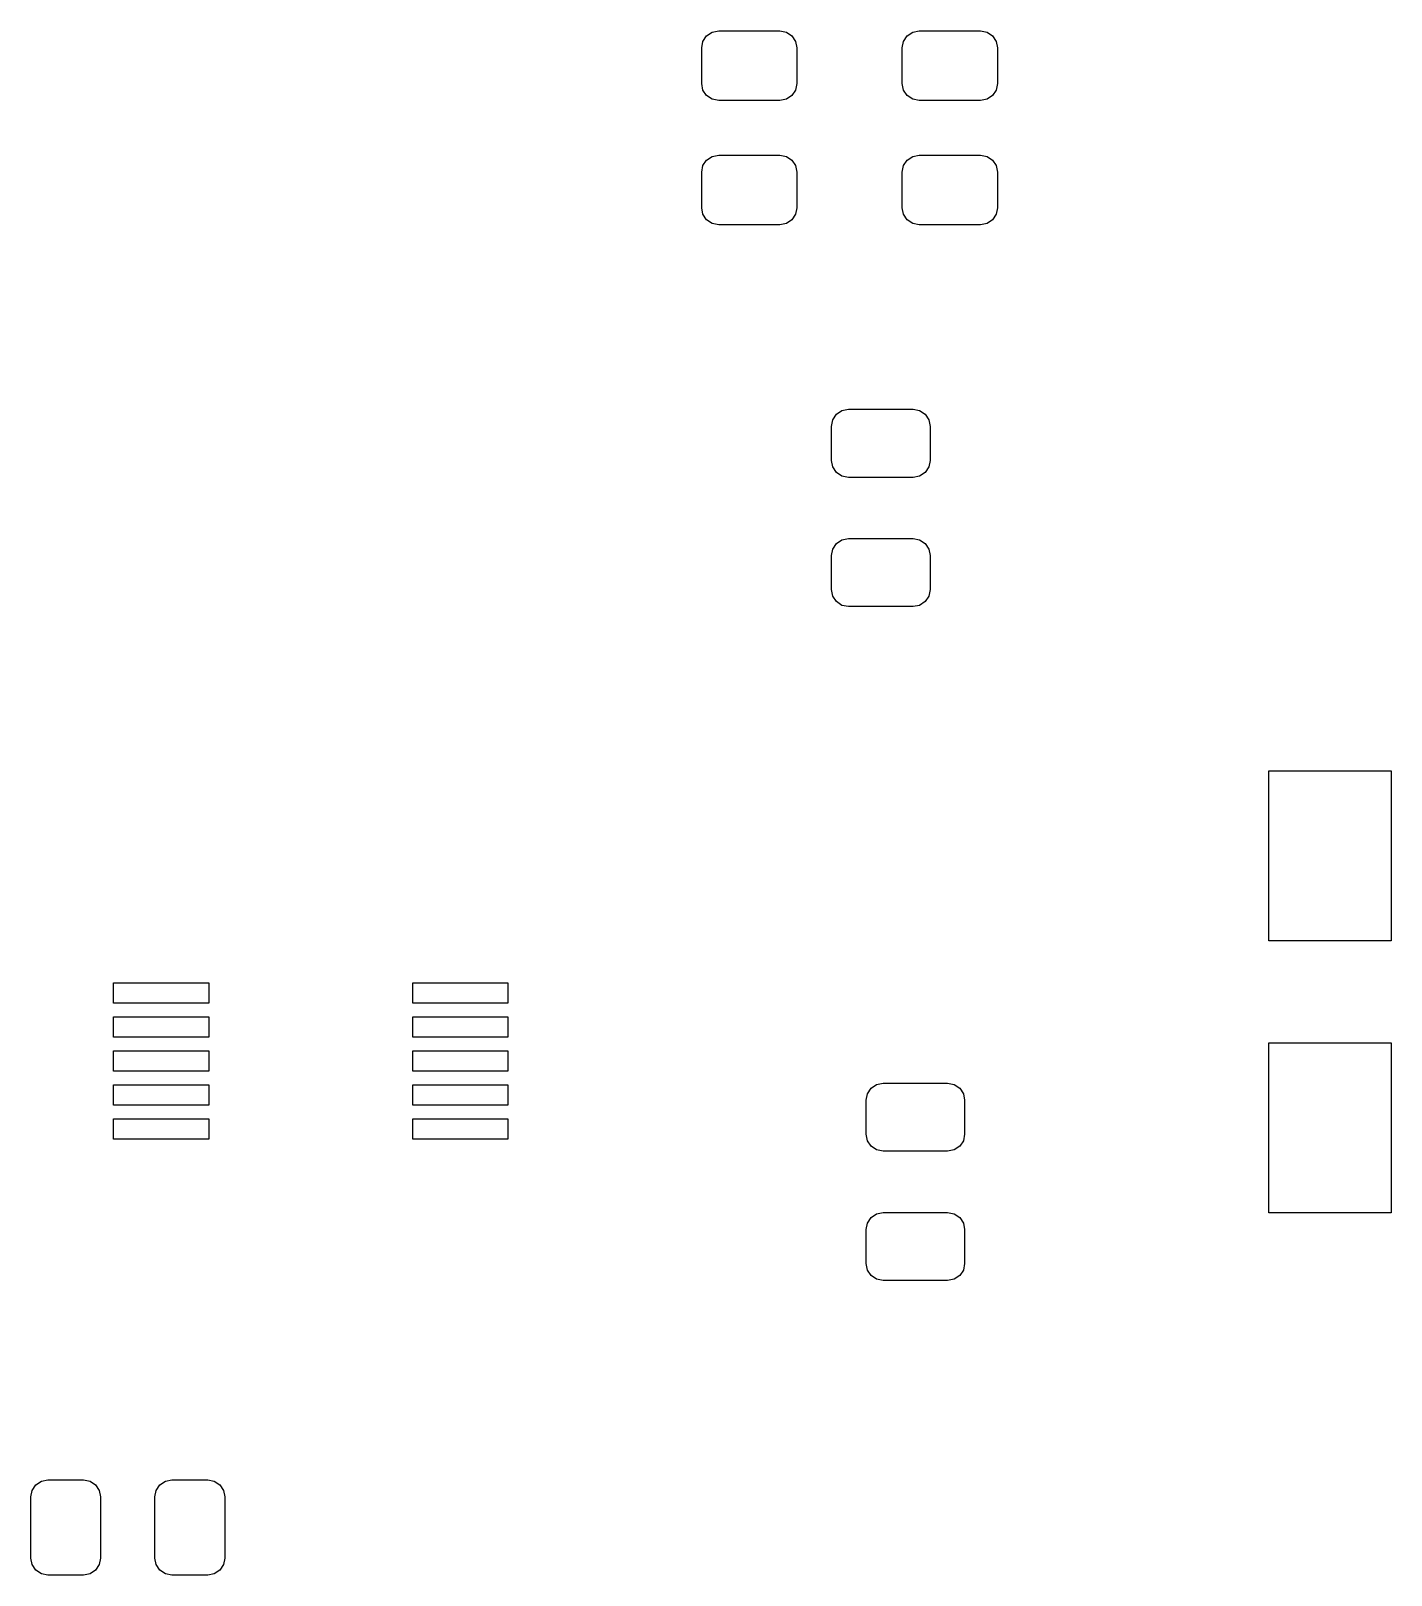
# Model space of a CAD drawing. Extents: x 0.738 to 1.525, y 0.502 to 1.396.
import ezdxf

# ---------------------------------------------------------------- set-up
doc = ezdxf.new("R2010")
doc.units = 0
doc.header["$MEASUREMENT"] = 0
doc.layers.add('BLACK', color=7, linetype='CONTINUOUS')

msp = doc.modelspace()

# ---------------------------------------------------------------- linework, layer by layer
at = {"layer": 'BLACK', "linetype": 'CONTINUOUS'}
for p, q in [((1.12918, 1.39322), (1.13238, 1.39535)), ((1.13238, 1.39535), (1.13614, 1.3961)), ((1.13614, 1.3961), (1.17157, 1.3961)), ((1.17157, 1.3961), (1.17534, 1.39535)), ((1.17534, 1.39535), (1.17853, 1.39322)), ((1.24532, 1.39322), (1.24852, 1.39535)), ((1.24852, 1.39535), (1.25228, 1.3961)), ((1.25228, 1.3961), (1.28772, 1.3961)), ((1.28772, 1.3961), (1.29148, 1.39535)), ((1.29148, 1.39535), (1.29468, 1.39322)), ((1.1263, 1.38626), (1.12705, 1.39003)), ((1.1263, 1.36559), (1.1263, 1.38626)), ((1.12705, 1.39003), (1.12918, 1.39322)), ((1.17853, 1.39322), (1.18067, 1.39003)), ((1.18067, 1.39003), (1.18142, 1.38626)), ((1.18142, 1.38626), (1.18142, 1.36559)), ((1.24244, 1.38626), (1.24319, 1.39003)), ((1.24244, 1.36559), (1.24244, 1.38626)), ((1.24319, 1.39003), (1.24532, 1.39322)), ((1.29468, 1.39322), (1.29681, 1.39003)), ((1.29681, 1.39003), (1.29756, 1.38626)), ((1.29756, 1.38626), (1.29756, 1.36559)), ((1.12705, 1.36182), (1.1263, 1.36559)), ((1.12918, 1.35863), (1.12705, 1.36182)), ((1.13238, 1.3565), (1.12918, 1.35863)), ((1.17853, 1.35863), (1.17534, 1.3565)), ((1.18067, 1.36182), (1.17853, 1.35863)), ((1.18142, 1.36559), (1.18067, 1.36182)), ((1.24319, 1.36182), (1.24244, 1.36559)), ((1.24532, 1.35863), (1.24319, 1.36182)), ((1.24852, 1.3565), (1.24532, 1.35863)), ((1.29468, 1.35863), (1.29148, 1.3565)), ((1.29681, 1.36182), (1.29468, 1.35863)), ((1.29756, 1.36559), (1.29681, 1.36182)), ((1.13614, 1.35575), (1.13238, 1.3565)), ((1.17157, 1.35575), (1.13614, 1.35575)), ((1.17534, 1.3565), (1.17157, 1.35575)), ((1.25228, 1.35575), (1.24852, 1.3565)), ((1.28772, 1.35575), (1.25228, 1.35575)), ((1.29148, 1.3565), (1.28772, 1.35575)), ((1.12918, 1.32137), (1.13238, 1.3235)), ((1.13238, 1.3235), (1.13614, 1.32425)), ((1.13614, 1.32425), (1.17157, 1.32425)), ((1.17157, 1.32425), (1.17534, 1.3235)), ((1.17534, 1.3235), (1.17853, 1.32137)), ((1.24532, 1.32137), (1.24852, 1.3235)), ((1.24852, 1.3235), (1.25228, 1.32425)), ((1.25228, 1.32425), (1.28772, 1.32425)), ((1.28772, 1.32425), (1.29148, 1.3235)), ((1.29148, 1.3235), (1.29468, 1.32137)), ((1.1263, 1.31441), (1.12705, 1.31818)), ((1.1263, 1.29374), (1.1263, 1.31441)), ((1.12705, 1.31818), (1.12918, 1.32137)), ((1.17853, 1.32137), (1.18067, 1.31818)), ((1.18067, 1.31818), (1.18142, 1.31441)), ((1.18142, 1.31441), (1.18142, 1.29374)), ((1.24244, 1.31441), (1.24319, 1.31818)), ((1.24244, 1.29374), (1.24244, 1.31441)), ((1.24319, 1.31818), (1.24532, 1.32137)), ((1.29468, 1.32137), (1.29681, 1.31818)), ((1.29681, 1.31818), (1.29756, 1.31441)), ((1.29756, 1.31441), (1.29756, 1.29374)), ((1.12705, 1.28997), (1.1263, 1.29374)), ((1.12918, 1.28678), (1.12705, 1.28997)), ((1.18067, 1.28997), (1.17853, 1.28678)), ((1.18142, 1.29374), (1.18067, 1.28997)), ((1.24319, 1.28997), (1.24244, 1.29374)), ((1.24532, 1.28678), (1.24319, 1.28997)), ((1.29681, 1.28997), (1.29468, 1.28678)), ((1.29756, 1.29374), (1.29681, 1.28997)), ((1.13238, 1.28465), (1.12918, 1.28678)), ((1.13614, 1.2839), (1.13238, 1.28465)), ((1.17157, 1.2839), (1.13614, 1.2839)), ((1.17534, 1.28465), (1.17157, 1.2839)), ((1.17853, 1.28678), (1.17534, 1.28465)), ((1.24852, 1.28465), (1.24532, 1.28678)), ((1.25228, 1.2839), (1.24852, 1.28465)), ((1.28772, 1.2839), (1.25228, 1.2839)), ((1.29148, 1.28465), (1.28772, 1.2839)), ((1.29468, 1.28678), (1.29148, 1.28465)), ((1.20146, 1.16724), (1.20221, 1.17101)), ((1.20221, 1.17101), (1.20434, 1.1742)), ((1.20434, 1.1742), (1.20753, 1.17634)), ((1.20753, 1.17634), (1.2113, 1.17709)), ((1.2113, 1.17709), (1.2487, 1.17709)), ((1.2487, 1.17709), (1.25247, 1.17634)), ((1.25247, 1.17634), (1.25566, 1.1742)), ((1.25566, 1.1742), (1.25779, 1.17101)), ((1.25779, 1.17101), (1.25854, 1.16724)), ((1.20146, 1.14756), (1.20146, 1.16724)), ((1.25854, 1.16724), (1.25854, 1.14756)), ((1.20221, 1.14379), (1.20146, 1.14756)), ((1.25854, 1.14756), (1.25779, 1.14379)), ((1.20434, 1.1406), (1.20221, 1.14379)), ((1.20753, 1.13847), (1.20434, 1.1406)), ((1.2113, 1.13772), (1.20753, 1.13847)), ((1.2487, 1.13772), (1.2113, 1.13772)), ((1.25247, 1.13847), (1.2487, 1.13772)), ((1.25566, 1.1406), (1.25247, 1.13847)), ((1.25779, 1.14379), (1.25566, 1.1406)), ((1.20221, 1.09621), (1.20434, 1.0994)), ((1.20434, 1.0994), (1.20753, 1.10153)), ((1.20753, 1.10153), (1.2113, 1.10228)), ((1.2113, 1.10228), (1.2487, 1.10228)), ((1.2487, 1.10228), (1.25247, 1.10153)), ((1.25247, 1.10153), (1.25566, 1.0994)), ((1.25566, 1.0994), (1.25779, 1.09621)), ((1.20146, 1.09244), (1.20221, 1.09621)), ((1.20146, 1.07276), (1.20146, 1.09244)), ((1.25779, 1.09621), (1.25854, 1.09244)), ((1.25854, 1.09244), (1.25854, 1.07276)), ((1.20221, 1.06899), (1.20146, 1.07276)), ((1.25854, 1.07276), (1.25779, 1.06899)), ((1.20434, 1.0658), (1.20221, 1.06899)), ((1.20753, 1.06366), (1.20434, 1.0658)), ((1.2113, 1.06291), (1.20753, 1.06366)), ((1.25247, 1.06366), (1.2487, 1.06291)), ((1.25566, 1.0658), (1.25247, 1.06366)), ((1.25779, 1.06899), (1.25566, 1.0658)), ((1.2487, 1.06291), (1.2113, 1.06291)), ((1.45457, 0.869528), (1.45457, 0.967953)), ((1.45457, 0.967953), (1.52543, 0.967953)), ((1.52543, 0.967953), (1.52543, 0.869528)), ((1.52543, 0.869528), (1.45457, 0.869528)), ((0.785827, 0.833465), (0.785827, 0.845276)), ((0.785827, 0.845276), (0.840945, 0.845276)), ((0.840945, 0.845276), (0.840945, 0.833465)), ((0.959055, 0.833465), (0.959055, 0.845276)), ((0.959055, 0.845276), (1.01417, 0.845276)), ((1.01417, 0.845276), (1.01417, 0.833465)), ((0.840945, 0.833465), (0.785827, 0.833465)), ((1.01417, 0.833465), (0.959055, 0.833465)), ((0.785827, 0.81378), (0.785827, 0.825591)), ((0.785827, 0.825591), (0.840945, 0.825591)), ((0.840945, 0.825591), (0.840945, 0.81378)), ((0.959055, 0.81378), (0.959055, 0.825591)), ((0.959055, 0.825591), (1.01417, 0.825591)), ((1.01417, 0.825591), (1.01417, 0.81378)), ((0.840945, 0.81378), (0.785827, 0.81378)), ((1.01417, 0.81378), (0.959055, 0.81378)), ((0.785827, 0.794094), (0.785827, 0.805906)), ((0.785827, 0.805906), (0.840945, 0.805906)), ((0.840945, 0.805906), (0.840945, 0.794094)), ((0.959055, 0.794094), (0.959055, 0.805906)), ((0.959055, 0.805906), (1.01417, 0.805906)), ((1.01417, 0.805906), (1.01417, 0.794094)), ((1.45457, 0.712047), (1.45457, 0.810472)), ((1.45457, 0.810472), (1.52543, 0.810472)), ((1.52543, 0.810472), (1.52543, 0.712047)), ((0.840945, 0.794094), (0.785827, 0.794094)), ((1.01417, 0.794094), (0.959055, 0.794094)), ((1.22753, 0.786337), (1.2313, 0.787087)), ((1.2313, 0.787087), (1.2687, 0.787087)), ((1.2687, 0.787087), (1.27247, 0.786337)), ((0.785827, 0.774409), (0.785827, 0.78622)), ((0.785827, 0.78622), (0.840945, 0.78622)), ((0.840945, 0.78622), (0.840945, 0.774409)), ((0.959055, 0.774409), (0.959055, 0.78622)), ((0.959055, 0.78622), (1.01417, 0.78622)), ((1.01417, 0.78622), (1.01417, 0.774409)), ((1.22146, 0.777244), (1.22221, 0.781011)), ((1.22221, 0.781011), (1.22434, 0.784204)), ((1.22434, 0.784204), (1.22753, 0.786337)), ((1.27247, 0.786337), (1.27566, 0.784204)), ((1.27566, 0.784204), (1.27779, 0.781011)), ((1.27779, 0.781011), (1.27854, 0.777244)), ((0.840945, 0.774409), (0.785827, 0.774409)), ((1.01417, 0.774409), (0.959055, 0.774409)), ((1.22146, 0.757559), (1.22146, 0.777244)), ((1.27854, 0.777244), (1.27854, 0.757559)), ((0.785827, 0.754724), (0.785827, 0.766535)), ((0.785827, 0.766535), (0.840945, 0.766535)), ((0.840945, 0.766535), (0.840945, 0.754724)), ((0.959055, 0.754724), (0.959055, 0.766535)), ((0.959055, 0.766535), (1.01417, 0.766535)), ((1.01417, 0.766535), (1.01417, 0.754724)), ((0.840945, 0.754724), (0.785827, 0.754724)), ((1.01417, 0.754724), (0.959055, 0.754724)), ((1.22221, 0.753792), (1.22146, 0.757559)), ((1.22434, 0.750599), (1.22221, 0.753792)), ((1.27779, 0.753792), (1.27566, 0.750599)), ((1.27854, 0.757559), (1.27779, 0.753792)), ((1.22753, 0.748466), (1.22434, 0.750599)), ((1.2313, 0.747717), (1.22753, 0.748466)), ((1.2687, 0.747717), (1.2313, 0.747717)), ((1.27247, 0.748466), (1.2687, 0.747717)), ((1.27566, 0.750599), (1.27247, 0.748466)), ((1.22146, 0.702441), (1.22221, 0.706208)), ((1.22221, 0.706208), (1.22434, 0.709401)), ((1.22434, 0.709401), (1.22753, 0.711534)), ((1.22753, 0.711534), (1.2313, 0.712283)), ((1.2313, 0.712283), (1.2687, 0.712283)), ((1.2687, 0.712283), (1.27247, 0.711534)), ((1.27247, 0.711534), (1.27566, 0.709401)), ((1.27566, 0.709401), (1.27779, 0.706208)), ((1.27779, 0.706208), (1.27854, 0.702441)), ((1.52543, 0.712047), (1.45457, 0.712047)), ((1.22146, 0.682756), (1.22146, 0.702441)), ((1.27854, 0.702441), (1.27854, 0.682756)), ((1.22221, 0.678989), (1.22146, 0.682756)), ((1.27854, 0.682756), (1.27779, 0.678989)), ((1.22434, 0.675796), (1.22221, 0.678989)), ((1.22753, 0.673663), (1.22434, 0.675796)), ((1.2313, 0.672913), (1.22753, 0.673663)), ((1.2687, 0.672913), (1.2313, 0.672913)), ((1.27247, 0.673663), (1.2687, 0.672913)), ((1.27566, 0.675796), (1.27247, 0.673663)), ((1.27779, 0.678989), (1.27566, 0.675796)), ((0.738722, 0.551483), (0.740855, 0.554676)), ((0.740855, 0.554676), (0.744048, 0.55681)), ((0.744048, 0.55681), (0.747815, 0.557559)), ((0.747815, 0.557559), (0.768484, 0.557559)), ((0.768484, 0.557559), (0.772251, 0.55681)), ((0.772251, 0.55681), (0.775444, 0.554676)), ((0.775444, 0.554676), (0.777578, 0.551483)), ((0.810572, 0.551483), (0.812706, 0.554676)), ((0.812706, 0.554676), (0.815899, 0.55681)), ((0.815899, 0.55681), (0.819665, 0.557559)), ((0.819665, 0.557559), (0.840335, 0.557559)), ((0.840335, 0.557559), (0.844101, 0.55681)), ((0.844101, 0.55681), (0.847294, 0.554676)), ((0.847294, 0.554676), (0.849428, 0.551483)), ((0.737972, 0.547717), (0.738722, 0.551483)), ((0.737972, 0.512283), (0.737972, 0.547717)), ((0.777578, 0.551483), (0.778327, 0.547717)), ((0.778327, 0.547717), (0.778327, 0.512283)), ((0.809823, 0.547717), (0.810572, 0.551483)), ((0.809823, 0.512283), (0.809823, 0.547717)), ((0.849428, 0.551483), (0.850177, 0.547717)), ((0.850177, 0.547717), (0.850177, 0.512283)), ((0.738722, 0.508517), (0.737972, 0.512283)), ((0.778327, 0.512283), (0.777578, 0.508517)), ((0.810572, 0.508517), (0.809823, 0.512283)), ((0.850177, 0.512283), (0.849428, 0.508517)), ((0.740855, 0.505324), (0.738722, 0.508517)), ((0.744048, 0.50319), (0.740855, 0.505324)), ((0.747815, 0.502441), (0.744048, 0.50319)), ((0.768484, 0.502441), (0.747815, 0.502441)), ((0.772251, 0.50319), (0.768484, 0.502441)), ((0.775444, 0.505324), (0.772251, 0.50319)), ((0.777578, 0.508517), (0.775444, 0.505324)), ((0.812706, 0.505324), (0.810572, 0.508517)), ((0.815899, 0.50319), (0.812706, 0.505324)), ((0.819665, 0.502441), (0.815899, 0.50319)), ((0.840335, 0.502441), (0.819665, 0.502441)), ((0.844101, 0.50319), (0.840335, 0.502441)), ((0.847294, 0.505324), (0.844101, 0.50319)), ((0.849428, 0.508517), (0.847294, 0.505324))]:
    msp.add_line(p, q, dxfattribs=at)

doc.saveas('drawing.dxf')
